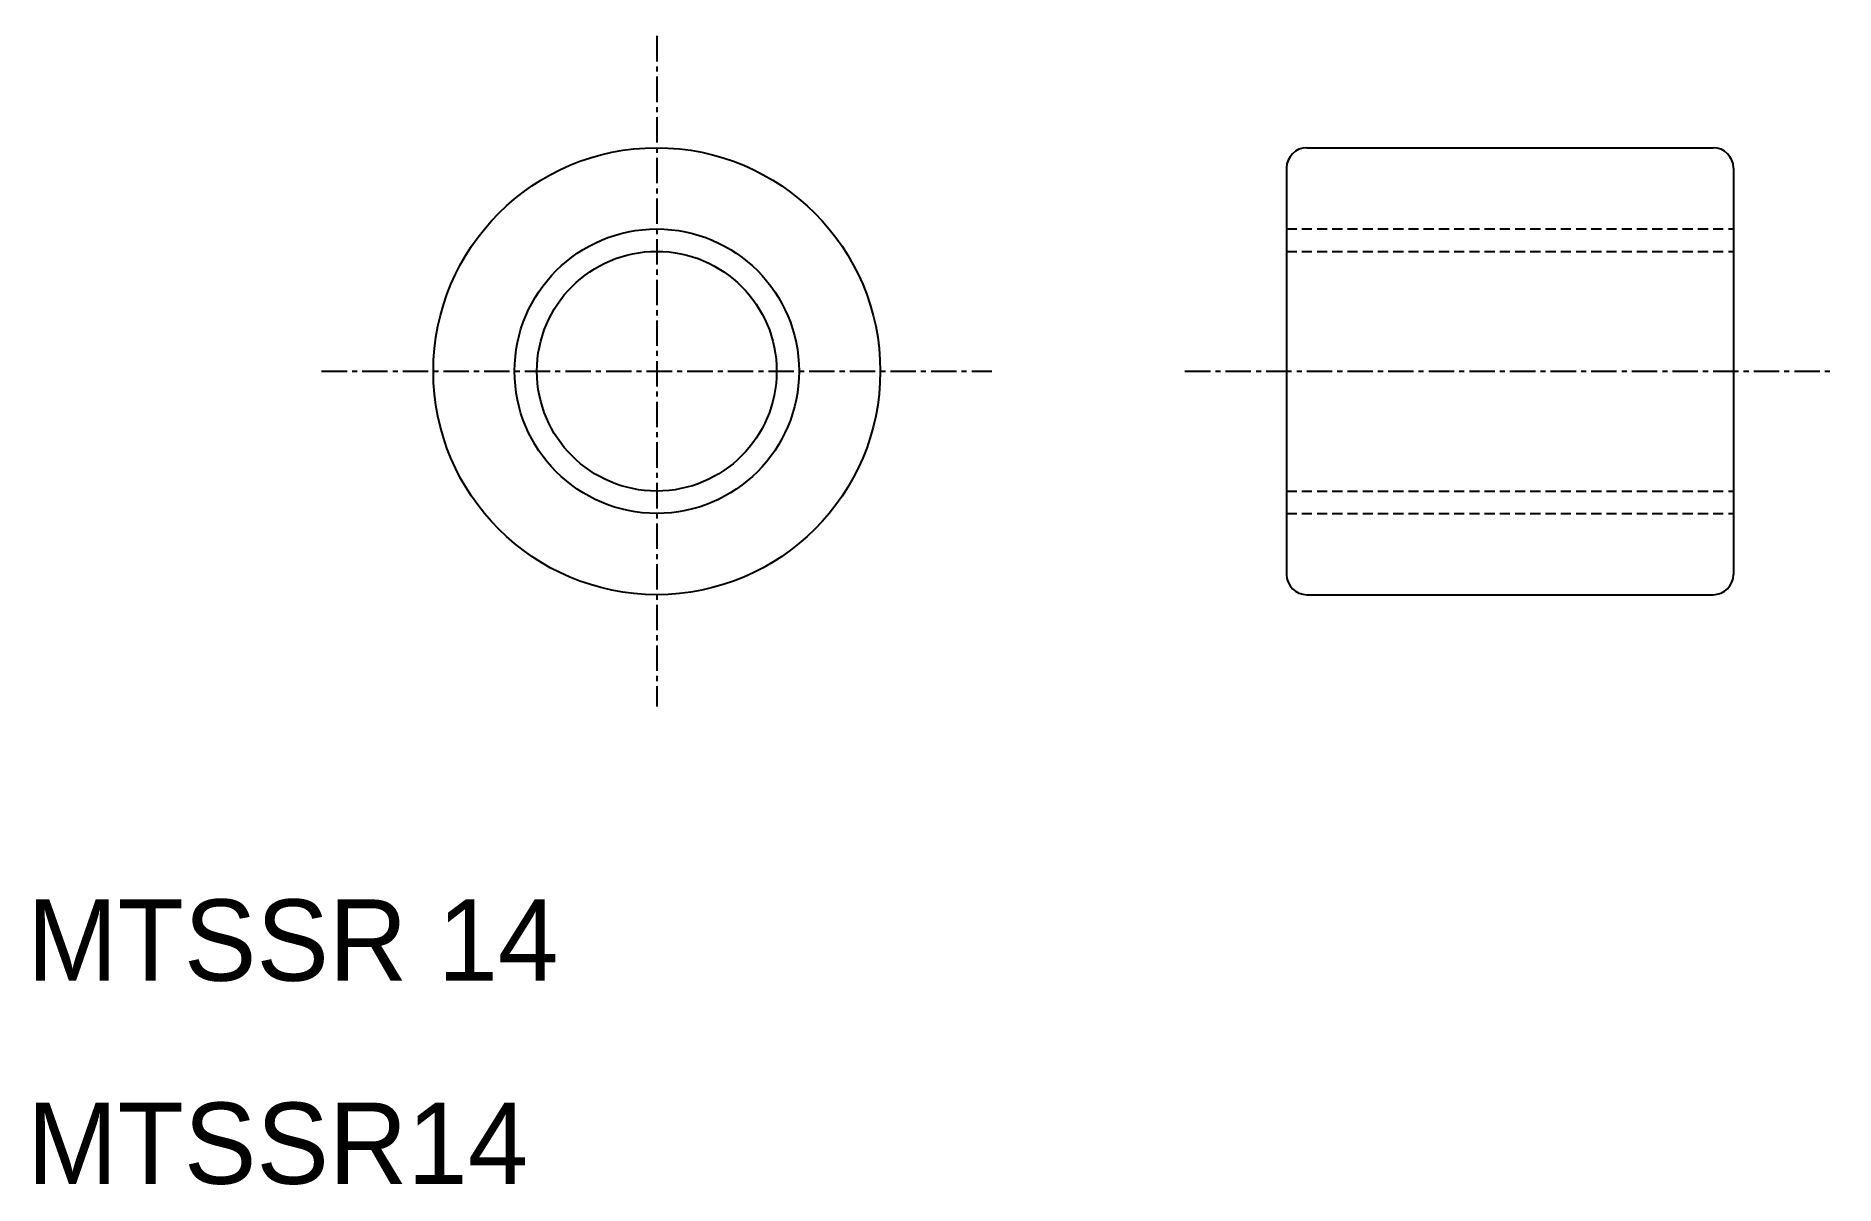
# Model space of a CAD drawing. Extents: x 10.4 to 99, y 9.9 to 66.5.
import ezdxf

# ---------------------------------------------------------------- set-up
doc = ezdxf.new("R2010")
doc.units = 0
doc.linetypes.add('CENTER', pattern=[2, 1.25, -0.25, 0.25, -0.25])
doc.linetypes.add('DASHED', pattern=[0.75, 0.5, -0.25])
doc.layers.get('0').update_dxf_attribs({"linetype": 'CONTINUOUS'})
doc.layers.add('CENTER', color=1, linetype='CENTER')

msp = doc.modelspace()

# ---------------------------------------------------------------- linework, layer by layer
at = {"color": 7, "linetype": 'CONTINUOUS'}
for p, q in [((73, 61), (93, 61)), ((72, 60), (72, 40)), ((94, 60), (94, 40)), ((72, 55.5), (72, 55.5)), ((73, 39), (93, 39))]:
    msp.add_line(p, q, dxfattribs=at)
at = {"color": 3, "linetype": 'DASHED'}
for p, q in [((72, 57), (94, 57)), ((72, 55.9), (94, 55.9)), ((72, 44.1), (94, 44.1)), ((72, 43), (94, 43))]:
    msp.add_line(p, q, dxfattribs=at)
at = {"color": 7, "linetype": 'CONTINUOUS'}
for radius in [11, 5.9]:
    msp.add_circle((41, 50), radius, dxfattribs=at)
at = {"color": 3, "linetype": 'CONTINUOUS'}
msp.add_circle((41, 50), 7, dxfattribs=at)
at = {"color": 7, "linetype": 'CONTINUOUS'}
for centre, start, end in [((73, 60), 90, 180), ((93, 60), 360, 90), ((73, 40), 180, 270), ((93, 40), 270, 0)]:
    msp.add_arc(centre, 1, start, end, dxfattribs=at)
at = {"layer": 'CENTER', "color": 1, "linetype": 'CENTER'}
for p, q in [((41, 66.5), (41, 33.5)), ((24.5, 50), (57.5, 50)), ((67, 50), (99, 50))]:
    msp.add_line(p, q, dxfattribs=at)

# ---------------------------------------------------------------- texts
at = {"color": 7, "linetype": 'CONTINUOUS'}
for s, p in [('MTSSR 14', (10, 20)), ('MTSSR14', (10, 10))]:
    msp.add_text(s, height=4, dxfattribs=at).set_placement(p)

doc.saveas('drawing.dxf')
